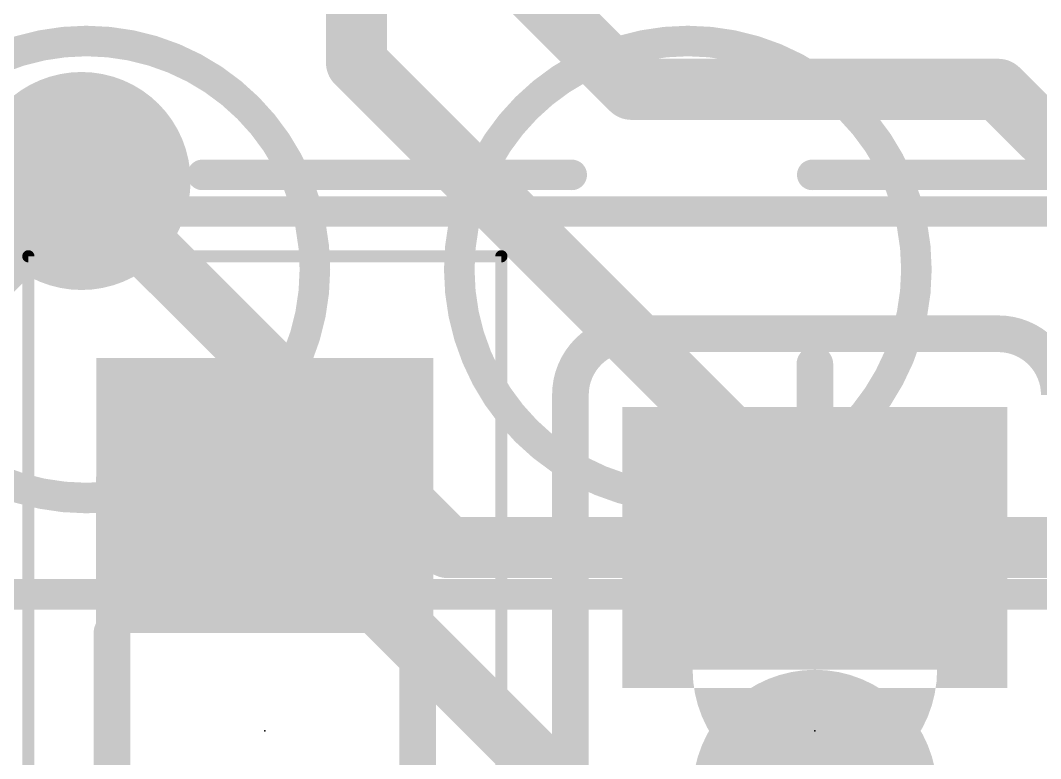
# Model space of a CAD drawing. Extents: x -10.2 to 10.2, y -14 to 14.
# Drawn here: x -1.524 to 2.716, y -10.783 to -7.714 of the extents above; entities that cross this region are included whole.
import ezdxf

# ---------------------------------------------------------------- set-up
doc = ezdxf.new("R2010")
doc.units = 0
for name, color, linetype in [('1', 12, 'CONTINUOUS'), ('16', 132, 'CONTINUOUS'), ('18', 110, 'CONTINUOUS'), ('21', 253, 'CONTINUOUS'), ('22', 253, 'CONTINUOUS'), ('23', 53, 'CONTINUOUS'), ('39', 12, 'CONTINUOUS'), ('51', 253, 'CONTINUOUS'), ('52', 253, 'CONTINUOUS')]:
    doc.layers.add(name, color=color, linetype=linetype)

# ---------------------------------------------------------------- blocks, each defined once
blk = doc.blocks.new('RECT')
blk.add_solid([(-0.5, -0.5), (0.5, -0.5), (-0.5, 0.5), (0.5, 0.5)])
blk = doc.blocks.new('ROUNDV')
at = {"const_width": 0.5}
blk.add_lwpolyline([(0, -0.25, 1), (0, 0.25, 1), (0, -0.25)], format="xyb", dxfattribs=at)

msp = doc.modelspace()

# ---------------------------------------------------------------- linework, layer by layer
at = {"layer": '1', "const_width": 0.254}
for points in [[(-0.127, -4.445), (-0.127, -7.89)], [(0.381, -7.366), (1.016, -8.001)], [(-0.127, -7.89), (1.651, -9.668)], [(1.016, -8.001), (2.54, -8.001)], [(2.54, -8.001), (4.064, -9.525)], [(-1.27, -8.382), (-2.54, -9.652)], [(-0.508, -9.668), (1.381, -11.557)], [(1.651, -9.668), (1.651, -9.906)], [(1.651, -9.906), (1.778, -9.906)]]:
    msp.add_lwpolyline(points, dxfattribs=at)
at = {"layer": '1', "const_width": 0.127}
for points in [[(-0.0821, -7.8451, 1), (-0.1719, -7.9349)], [(-0.1905, -7.89, 1), (-0.0635, -7.89)], [(1.016, -7.9375, 1), (1.016, -8.0645)], [(2.5849, -7.9561, 1), (2.4951, -8.0459)], [(2.54, -8.0645, 1), (2.54, -7.9375)], [(0.9711, -8.0459, 1), (1.0609, -7.9561)], [(-1.2251, -8.4269, 1), (-1.3149, -8.3371)], [(-0.4631, -9.6231, 1), (-0.5529, -9.7129)], [(1.7145, -9.668, 1), (1.5875, -9.668)], [(1.6061, -9.7129, 1), (1.6959, -9.6231)], [(1.651, -9.8425, 1), (1.651, -9.9695)], [(1.778, -9.9695, 1), (1.778, -9.8425)], [(1.5875, -9.906, 1), (1.7145, -9.906)]]:
    msp.add_lwpolyline(points, format="xyb", dxfattribs=at)
at = {"layer": '16', "const_width": 0.254}
for points in [[(0.254, -9.906), (-1.27, -8.382)], [(5.969, -9.906), (0.254, -9.906)]]:
    msp.add_lwpolyline(points, dxfattribs=at)
at = {"layer": '16', "const_width": 0.127}
for points in [[(-1.2251, -8.3371, 1), (-1.3149, -8.4269)], [(0.254, -9.8425, 1), (0.254, -9.9695)], [(0.2091, -9.9509, 1), (0.2989, -9.8611)]]:
    msp.add_lwpolyline(points, format="xyb", dxfattribs=at)
at = {"layer": '21'}
for points, const_width in [([(-3.81, -8.509), (3.81, -8.509)], 0.127), ([(2.54, -9.017), (1.016, -9.017)], 0.1524), ([(0.762, -12.065), (0.762, -9.271)], 0.1524)]:
    msp.add_lwpolyline(points, dxfattribs=dict(at, const_width=const_width))
for points, const_width in [([(1.016, -9.017, 0.4142), (0.762, -9.271)], 0.1524), ([(1.016, -8.9789, 1), (1.016, -9.0551)], 0.0762), ([(1.016, -9.0551, 1), (1.016, -8.9789)], 0.0762), ([(2.794, -9.271, 0.4142), (2.54, -9.017)], 0.1524), ([(2.54, -8.9789, 1), (2.54, -9.0551)], 0.0762), ([(2.54, -9.0551, 1), (2.54, -8.9789)], 0.0762), ([(0.8001, -9.271, 1), (0.7239, -9.271)], 0.0762), ([(0.7239, -9.271, 1), (0.8001, -9.271)], 0.0762)]:
    msp.add_lwpolyline(points, format="xyb", dxfattribs=dict(at, const_width=const_width))
at = {"layer": '22', "const_width": 0.127}
msp.add_lwpolyline([(-10.1, -10.1), (10.1, -10.1)], dxfattribs=at)
at = {"layer": '23'}
for p in [(-0.508, -10.668), (1.778, -10.668)]:
    msp.add_point(p, dxfattribs=at)
at = {"layer": '39', "const_width": 0.0508}
for points in [[(-1.491, -12.641), (-1.491, -8.695)], [(-1.491, -8.695), (0.475, -8.695)], [(0.475, -8.695), (0.475, -12.641)]]:
    msp.add_lwpolyline(points, dxfattribs=at)
at = {"layer": '39', "const_width": 0.0254}
for points in [[(-1.4783, -8.695, 1), (-1.5037, -8.695)], [(-1.491, -8.6823, 1), (-1.491, -8.7077)], [(0.4877, -8.695, 1), (0.4623, -8.695)], [(0.475, -8.7077, 1), (0.475, -8.6823)]]:
    msp.add_lwpolyline(points, format="xyb", dxfattribs=at)
at = {"layer": '51'}
for points, const_width in [([(-0.7673, -8.3248, 1), (-0.7673, -8.3884)], 0.0635), ([(0.7673, -8.3884, 1), (0.7673, -8.3248)], 0.0635), ([(1.7673, -8.3248, 1), (1.7673, -8.3884)], 0.0635), ([(1.8161, -9.144, 1), (1.7399, -9.144)], 0.0762), ([(1.7399, -9.652, 1), (1.8161, -9.652)], 0.0762), ([(1.905, -10.414, 1), (1.651, -10.414)], 1.27), ([(-1.1049, -10.258, 1), (-1.1811, -10.258)], 0.0762), ([(0.1651, -10.258, 1), (0.0889, -10.258)], 0.0762), ([(1.651, -10.922, 1), (1.905, -10.922)], 1.27)]:
    msp.add_lwpolyline(points, format="xyb", dxfattribs=dict(at, const_width=const_width))
for points, const_width in [([(-0.7673, -8.3566), (0.7673, -8.3566)], 0.127), ([(1.7673, -8.3566), (3.302, -8.3566)], 0.127), ([(-3.81, -8.509), (3.81, -8.509)], 0.127), ([(1.778, -9.652), (1.778, -9.144)], 0.1524), ([(-1.143, -11.078), (-1.143, -10.258)], 0.1524), ([(0.127, -11.078), (0.127, -10.258)], 0.1524)]:
    msp.add_lwpolyline(points, dxfattribs=dict(at, const_width=const_width))
at = {"layer": '52', "const_width": 0.127}
for points in [[(-1.25, -9.7, 1), (-1.25, -7.8, 1), (-1.25, -9.7)], [(1.25, -9.7, 1), (1.25, -7.8, 1), (1.25, -9.7)]]:
    msp.add_lwpolyline(points, format="xyb", dxfattribs=at)
msp.add_lwpolyline([(-10.1, -10.1), (10.1, -10.1)], dxfattribs=at)

# ---------------------------------------------------------------- block references
at = {"layer": '1', "rotation": 90}
for p, xscale, yscale in [((-0.508, -9.668), 1.1, 1.4), ((1.778, -9.906), 1.1684, 1.6002)]:
    msp.add_blockref('RECT', p, dxfattribs=dict(at, xscale=xscale, yscale=yscale))
at = {"layer": '18', "xscale": 0.9064, "yscale": 0.9064}
msp.add_blockref('ROUNDV', (-1.27, -8.382), dxfattribs=at)
msp.add_blockref('ROUNDV', (-1.27, -8.382), dxfattribs=at)
at = {"layer": '21', "xscale": 0.65, "yscale": 1.4, "rotation": 90}
msp.add_blockref('RECT', (-0.5095, -9.9366), dxfattribs=at)

doc.saveas('drawing.dxf')
